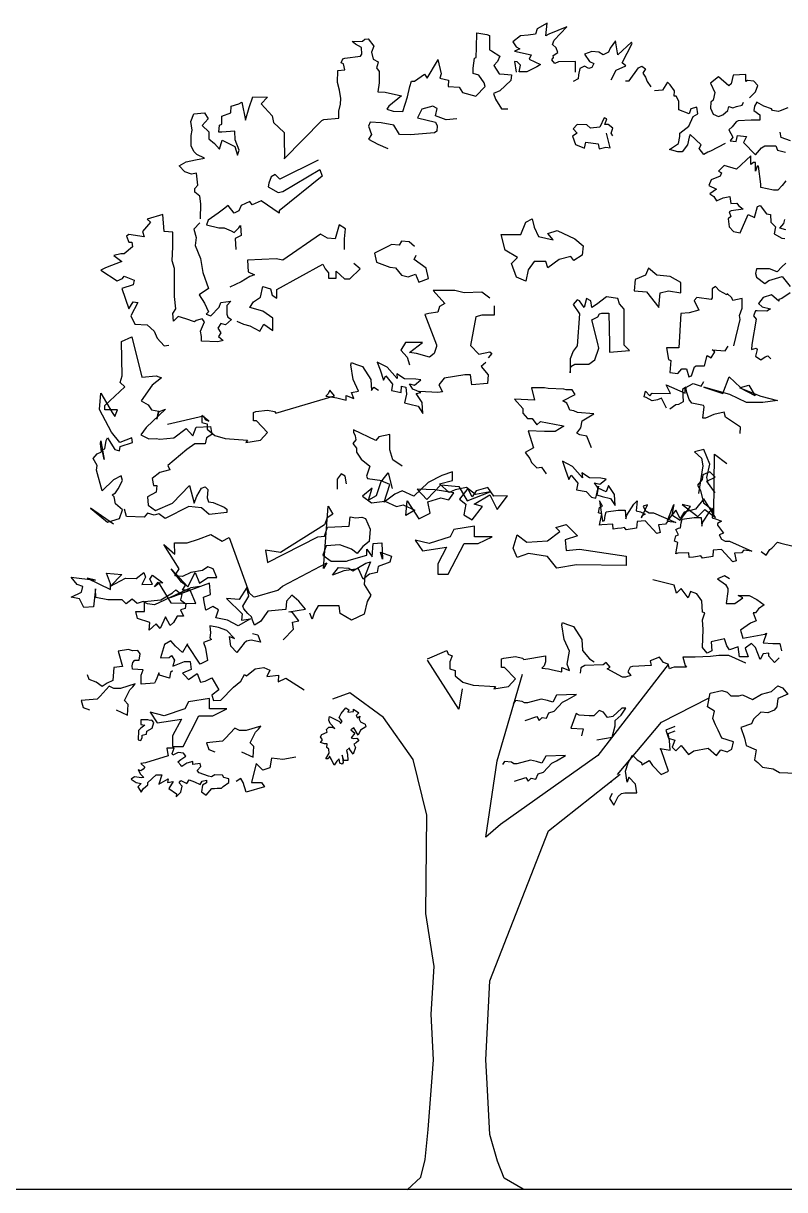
# Model space of a CAD drawing. Header units: millimetres. Extents: x -2870 to 30022, y 51 to 16914.
# Drawn here: x 13343 to 18570, y 8904 to 16914 of the extents above; entities that cross this region are included whole.
import ezdxf

# ---------------------------------------------------------------- set-up
doc = ezdxf.new("R2010")
doc.units = ezdxf.units.MM
doc.layers.add('5', color=86, linetype='Continuous')
doc.layers.add('6', color=34, linetype='Continuous')

msp = doc.modelspace()

# ---------------------------------------------------------------- linework, layer by layer
at = {"color": 68}
for p, q in [((16332.1, 12204.2), (16116.7, 12541.4)), ((16355.3, 12343.8), (16332.1, 12204.2))]:
    msp.add_line(p, q, dxfattribs=at)
at = {"color": 62}
for points in [[(17132.8, 16578.1), (17132.8, 16652.7), (17017, 16648.9), (16990.8, 16637.8), (16972.2, 16663.9), (16983.4, 16678.8), (16979.6, 16693.7), (17013.2, 16712.4), (17002, 16746), (16975.9, 16768.3), (16987.1, 16798.2), (17073.3, 16890.7), (16949.7, 16839.2), (16931.1, 16828), (16938.5, 16913.9), (16871.3, 16876.6), (16860.1, 16839.2), (16807.8, 16831.8), (16755.5, 16828), (16703.2, 16787), (16725.7, 16753.4), (16751.8, 16738.5), (16714.4, 16723.6), (16830.2, 16697.5), (16815.3, 16667.6), (16893.7, 16630.3), (16867.6, 16615.4), (16800.4, 16581.8), (16748.1, 16581.8), (16755.5, 16626.6), (16733.1, 16648.9), (16714.4, 16652.7), (16725.7, 16578.1)], [(14559.6, 15570.9), (14562.3, 15673.6), (14554.2, 15727.6), (14521.7, 15754.6), (14521.7, 15779), (14540.6, 15803.3), (14532.5, 15884.3), (14497.4, 15878.9), (14451.4, 15895.1), (14413.5, 15935.7), (14462.2, 15962.7), (14524.4, 15976.2), (14586.6, 15987), (14535.2, 16014), (14513.6, 16032.9), (14494.7, 16073.5), (14494.7, 16143.7), (14503.2, 16179.7), (14492.4, 16239.1), (14514.1, 16293.2), (14587.1, 16298.6), (14611.4, 16258.1), (14570.9, 16212.1), (14616.8, 16168.9), (14616.8, 16120.2), (14654.7, 16087.8), (14689.9, 16050), (14708.8, 16112.1), (14795.3, 16068.9), (14814.3, 16009.5), (14825.1, 16041.9), (14798, 16114.8), (14795.3, 16174.3), (14706.1, 16166.2), (14684.4, 16166.2), (14689.9, 16214.8), (14706.1, 16220.2), (14706.1, 16277), (14768.3, 16298.6), (14771, 16344.5), (14822.4, 16360.7), (14844, 16371.5), (14868.4, 16249.9), (14892.7, 16336.4), (14919.7, 16409.4), (15019.8, 16406.7), (14976.5, 16360.7), (15052.3, 16279.7), (15060.4, 16233.7), (15133.4, 16163.5), (15133.4, 16117.5), (15136.1, 16001.4), (15133.4, 15982.4), (15392.8, 16245.6), (15406.3, 16253.7), (15509.1, 16261.8), (15509.1, 16310.4), (15519.9, 16359.1), (15522.6, 16396.9), (15514.5, 16453.7), (15498.9, 16508.2), (15501.6, 16589.2), (15550.3, 16594.6), (15542.1, 16635.2), (15525.9, 16643.3), (15536.7, 16670.3), (15550.3, 16675.7), (15658.4, 16689.2), (15666.6, 16702.7), (15663.9, 16748.6), (15623.3, 16770.3), (15601.7, 16789.2), (15672, 16791.9), (15688.2, 16805.4), (15709.8, 16808.1), (15750.4, 16756.7), (15734.2, 16716.2), (15745, 16667.6), (15780.2, 16648.7), (15774.7, 16629.7), (15766.6, 16608.1), (15785.6, 16583.8), (15785.6, 16505.5), (15777.4, 16443.3), (15826.1, 16440.6), (15939.7, 16416.3), (15853.2, 16346), (15839.7, 16324.4), (15882.9, 16310.9), (15947.8, 16308.2), (15980.3, 16408.2), (15996.5, 16481.1), (16007.3, 16516.3), (16029, 16516.3), (16096.6, 16564.9), (16116.5, 16537.9), (16186.8, 16656.8), (16189.5, 16664.9), (16211.1, 16567.6), (16203, 16537.9), (16262.5, 16524.4), (16259.8, 16481.1), (16335.5, 16475.7), (16357.2, 16437.9), (16449.1, 16413.6), (16514, 16481.1), (16505.9, 16505.5), (16470.8, 16556.8), (16430.2, 16570.3), (16430.2, 16605.4), (16441, 16675.7), (16451.8, 16678.4), (16454.5, 16748.6), (16457.2, 16848.6), (16524.8, 16837.8), (16543.8, 16829.7), (16543.8, 16732.4), (16557.3, 16724.3), (16614.1, 16689.2), (16597.9, 16651.4), (16573.5, 16624.3), (16608.7, 16567.6), (16643.9, 16564.9), (16695.2, 16559.5), (16689.8, 16521.7), (16614.1, 16451.4), (16570.8, 16432.5), (16584.3, 16392), (16624.9, 16327.1), (16668.2, 16327.1)], [(17379.2, 16525.8), (17412.9, 16593), (17480.1, 16622.8), (17453.9, 16641.5), (17523, 16774.2), (17519.2, 16785.4), (17424.1, 16697.5), (17409.1, 16792.6), (17371.8, 16742.2), (17360.6, 16716.1), (17323.2, 16697.5), (17293.3, 16716.1), (17244.8, 16719.8), (17196.2, 16701.2), (17229.9, 16652.7), (17259.7, 16637.8), (17244.8, 16611.6), (17226.1, 16604.2), (17196.2, 16619.1), (17162.6, 16604.2), (17155.2, 16559.4), (17151.4, 16533.3), (17117.8, 16514.6)], [(17476.4, 16518.4), (17502.5, 16518.4), (17566, 16607.9), (17588.4, 16619.1), (17614.5, 16600.4), (17595.9, 16570.6), (17614.5, 16544.5), (17625.7, 16514.6), (17651.9, 16477.3)], [(18160.9, 16088), (18060.1, 16035.8), (18041.4, 16028.3), (18015.3, 16013.4), (17981.7, 16054.4), (17996.6, 16080.5), (17921.9, 16151.4), (17914.4, 16132.8), (17903.2, 16080.5), (17865.9, 16032), (17836, 16032), (17780, 16047), (17839.7, 16088), (17850.9, 16136.5), (17850.9, 16158.9), (17910.7, 16207.4), (17940.6, 16274.6), (17974.2, 16293.2), (17966.7, 16338), (17925.6, 16326.8), (17914.4, 16293.2), (17843.5, 16319.3), (17843.5, 16379), (17824.8, 16412.6), (17809.9, 16412.6), (17813.6, 16449.9), (17783.7, 16491), (17765, 16509.6), (17731.4, 16453.7), (17675.4, 16449.9)], [(17390.5, 16141.5), (17379.2, 16160.1), (17390.5, 16193.7), (17356.8, 16219.9), (17334.4, 16219.9), (17349.4, 16257.2), (17330.7, 16264.6), (17300.8, 16201.2), (17237.3, 16193.7), (17211.2, 16216.1), (17144, 16219.9), (17117.8, 16190), (17144, 16160.1), (17114.1, 16137.8), (17132.8, 16081.8), (17196.2, 16055.7), (17203.7, 16096.7), (17289.6, 16085.5), (17297.1, 16051.9), (17341.9, 16063.1), (17371.8, 16059.4), (17345.6, 16160.1)], [(16576.2, 14973.3), (16576.2, 14909.8), (16491.5, 14909.8), (16449.1, 14899.2), (16412, 14700.2), (16470.3, 14642), (16544.5, 14657.9), (16560.3, 14647.3), (16533.9, 14615.5)], [(16518, 14583.8), (16486.2, 14557.3), (16533.9, 14499.1), (16528.6, 14440.9), (16422.6, 14430.3), (16412, 14499.1), (16374.9, 14499.1), (16231.9, 14477.9), (16194.8, 14430.3), (16221.3, 14382.7), (16188.8, 14379.2), (16061.7, 14384.5)], [(17243.8, 13998.9), (17212, 14078.3), (17164.3, 14088.8), (17143.1, 14099.4), (17169.6, 14136.5), (17180.2, 14184.1), (17259.7, 14231.7), (17148.4, 14242.3), (17121.9, 14252.9), (17095.5, 14258.2), (17084.9, 14279.4), (17074.3, 14305.8), (17047.8, 14321.7), (17132.5, 14364), (17111.3, 14395.8), (17069, 14395.8), (17053.1, 14401.1), (16947.1, 14406.4), (16920.6, 14411.7), (16830.6, 14411.7), (16851.8, 14327), (16714, 14332.3), (16772.3, 14268.8), (16772.3, 14237), (16804.1, 14200), (16835.9, 14200), (16867.7, 14157.6), (16894.2, 14178.8), (17037.2, 14152.3), (17053.1, 14147.1), (16994.8, 14110), (16920.6, 14110), (16809.4, 14115.3), (16846.5, 13998.9), (16788.2, 13967.1), (16820, 13924.8), (16830.6, 13898.3), (16867.7, 13861.3), (16899.4, 13866.6), (16931.2, 13818.9)], [(14916.1, 12723.5), (14954.1, 12714.6), (14971.7, 12664.2), (14907, 12677.8), (14876.1, 12671.1), (14860.3, 12656.3), (14808.5, 12592.8), (14767.7, 12636.3), (14758.2, 12701.8), (14792.3, 12689.2), (14740.4, 12744.5), (14683.5, 12765.5), (14622.5, 12775.2), (14628.7, 12729), (14623.8, 12694.6), (14634.9, 12682.8), (14580.6, 12661.5), (14594.7, 12622.7), (14607.4, 12538), (14556.8, 12512.8), (14472.7, 12642), (14469.2, 12653.6), (14436.6, 12593.3), (14388.2, 12637), (14354.8, 12672.6), (14311.8, 12647.2)], [(14367.3, 12467.1), (14354.6, 12456.2), (14347.4, 12416.5), (14276.9, 12436.4), (14273.3, 12452.6), (14258.8, 12416.5), (14253.4, 12400.2), (14244.3, 12382.2), (14152.1, 12374.9), (14152.1, 12438.2), (14164.8, 12474.3), (14092.4, 12477.9), (14090.6, 12501.4), (14096, 12524.9), (14108.7, 12541.2), (14139.4, 12541.2), (14144.9, 12584.5), (14128.6, 12606.2), (14092.4, 12604.4), (14065.3, 12613.4), (13994.8, 12602.6), (14023.7, 12496), (13964, 12488.8), (13956.8, 12400.2), (13918.8, 12382.2), (13884.5, 12360.5), (13842.9, 12389.4), (13794.1, 12407.5), (13783.2, 12440)], [(14311.8, 12647.2), (14285.9, 12556), (14343.5, 12558), (14359.3, 12572.8), (14381.3, 12541.4), (14368.5, 12499.7), (14450, 12531.5), (14488.3, 12530.3), (14494.3, 12476.4), (14436, 12451.5), (14454.6, 12431.7), (14476.8, 12408), (14535.6, 12448.3), (14560.6, 12389.9), (14591.5, 12396.6), (14638.2, 12418.1), (14685.4, 12336.1), (14638.3, 12299.3), (14648.7, 12264.4), (14698.6, 12266.6), (14785.7, 12355.8), (14836.8, 12396.4), (14861.3, 12441.6), (14876.3, 12433.4), (14935.3, 12481.4), (14993.2, 12491), (15034.7, 12470.5), (15014.2, 12429), (15095, 12437.9), (15093.6, 12391.9), (15144.2, 12417.1), (15272, 12336.3)], [(13979.9, 12200), (14058.4, 12163.4), (14063.7, 12236.6), (14037.5, 12262.7), (14074.1, 12335.9), (14095.1, 12356.8), (14110.8, 12377.7), (14011.3, 12346.4), (13964.2, 12346.4), (13932.8, 12362), (13870, 12294.1), (13849.1, 12273.2), (13739.2, 12262.7), (13754.9, 12215.6), (13796.8, 12200)], [(14841.9, 11910.2), (14920.4, 11873.6), (14925.6, 11946.8), (14899.4, 11972.9), (14936.1, 12046.1), (14957, 12067), (14972.7, 12087.9), (14873.3, 12056.6), (14826.2, 12056.6), (14794.8, 12072.2), (14732, 12004.3), (14711, 11983.4), (14601.1, 11972.9), (14616.8, 11925.9), (14658.7, 11910.2)], [(15213.4, 11873.6), (15124.5, 11857.9), (15046, 11868.3), (15035.5, 11800.4), (14988.4, 11784.7), (14941.3, 11831.7), (14909.9, 11701), (14977.9, 11701), (14998.9, 11669.7), (14873.3, 11633.1), (14852.3, 11701), (14836.6, 11727.2), (14805.2, 11706.3)]]:
    msp.add_lwpolyline(points, dxfattribs=at)
at = {"color": 68}
for points in [[(18329, 16401.4), (18370.1, 16442.5), (18385, 16487.2), (18358.9, 16517.1), (18314.1, 16520.8), (18302.9, 16513.4), (18302.9, 16561.9), (18217, 16558.1), (18202, 16498.4), (18187.1, 16483.5), (18116.1, 16546.9), (18060.1, 16502.2), (18090, 16438.7), (18078.8, 16386.5), (18063.8, 16371.6), (18060.1, 16330.5), (18078.8, 16289.5), (18116.1, 16274.6), (18146, 16285.8), (18179.6, 16315.6), (18187.1, 16341.7), (18213.2, 16334.3), (18239.4, 16341.7), (18276.7, 16352.9), (18287.9, 16371.6)], [(18590.4, 16334.3), (18538.1, 16311.9), (18526.9, 16308.1), (18485.9, 16315.6), (18478.4, 16326.8), (18426.1, 16345.5), (18377.6, 16371.6), (18362.6, 16345.5), (18358.9, 16315.6), (18400, 16285.8), (18400, 16248.4), (18340.2, 16248.4), (18250.6, 16244.7), (18235.6, 16237.3), (18209.5, 16203.7), (18187.1, 16181.3), (18213.2, 16132.8), (18194.5, 16106.7), (18235.6, 16102.9), (18246.8, 16144), (18306.6, 16136.5), (18287.9, 16095.5), (18370.1, 16009.6), (18411.2, 16058.2), (18433.6, 16073.1), (18508.3, 16073.1), (18519.5, 16043.2), (18575.5, 16028.3)], [(18609.1, 16106.7), (18545.6, 16129), (18538.1, 16166.4)], [(18578.1, 15831.4), (18553.3, 15799.6), (18521.5, 15767.8), (18493.3, 15767.8), (18404.9, 15785.5), (18404.9, 15810.2), (18390.8, 15933.8), (18380.2, 15933.8), (18369.6, 15898.5), (18369.6, 15958.5), (18355.4, 15958.5), (18337.7, 15944.4), (18337.7, 16004.4), (18238.8, 15912.6), (18153.9, 15937.3), (18115.1, 15898.5), (18136.3, 15887.9), (18125.7, 15863.2), (18065.6, 15838.4), (18047.9, 15799.6), (18100.9, 15774.9), (18055, 15743.1), (18083.3, 15725.4), (18100.9, 15693.7), (18146.9, 15714.8), (18192.8, 15725.4), (18199.9, 15676), (18242.3, 15679.5), (18252.9, 15661.9), (18284.7, 15637.2), (18203.4, 15626.6), (18189.3, 15619.5), (18199.9, 15587.7), (18182.2, 15570.1), (18189.3, 15517.1), (18217.6, 15485.3), (18263.5, 15474.7), (18320.1, 15601.9), (18362.5, 15580.7), (18383.7, 15654.8), (18401.4, 15661.9), (18443.8, 15605.4), (18472.1, 15601.9), (18475.6, 15548.9), (18507.4, 15517.1), (18496.8, 15467.7), (18549.8, 15439.4), (18571, 15435.9)], [(18578.1, 15495.9), (18535.7, 15506.5), (18564, 15538.3), (18571, 15566.5)], [(18578.1, 15266.4), (18549.8, 15241.7), (18518, 15206.4), (18465, 15227.5), (18376.6, 15227.5), (18369.6, 15195.8), (18376.6, 15171), (18433.2, 15126.6), (18461.5, 15147.8), (18553.4, 15176.1), (18606.4, 15105.4)], [(18221.1, 14698), (18263.5, 14879.5), (18260, 14907.7), (18277.7, 14957.1), (18277.7, 15024.2), (18214, 15010.1), (18207, 15027.8), (18175.2, 15059.5), (18171.6, 15049), (18122.1, 15077.2), (18093.9, 15105.4), (18072.7, 15091.3), (18072.7, 15027.8), (18065.6, 15017.2), (17966.6, 15031.3), (17949, 15010.1), (17980.8, 14943), (17913.6, 14925.4), (17857.1, 14921.8), (17842.2, 14686.4), (17757.3, 14686.4), (17771.5, 14605.2), (17789.1, 14598.1), (17782.1, 14516.9), (17835.1, 14509.8), (17863.4, 14541.6), (17895.2, 14541.6), (17912.8, 14485.1), (17930.5, 14492.2), (17951.7, 14555.7), (17962.3, 14562.8), (18018.9, 14562.8), (18036.6, 14633.4), (18064.8, 14615.8), (18089.6, 14658.1), (18071.9, 14672.3), (18160.3, 14665.2), (18181.5, 14697)], [(18606.4, 15063.1), (18549.8, 15024.2), (18528.6, 15017.2), (18528.6, 15006.6), (18479.1, 15049), (18422.6, 15031.3), (18390.8, 14988.9), (18415.5, 14967.7), (18472.1, 14953.6), (18447.3, 14936), (18380.2, 14939.5), (18369.6, 14939.5), (18355.4, 14904.2), (18373.1, 14883), (18344.8, 14708.6), (18341.3, 14673.3), (18373.1, 14683.9), (18380.2, 14673.3), (18369.6, 14627.4), (18404.9, 14602.7), (18436.7, 14623.9), (18454.4, 14631), (18475.6, 14609.8)], [(17759.4, 14271.5), (17725, 14340.4), (17696.8, 14327.9), (17659.2, 14321.6), (17618.4, 14343.5), (17605.9, 14349.8), (17615.3, 14387.3), (17644.6, 14356.2), (17660.3, 14375), (17785.6, 14371.9), (17756.3, 14431.2), (17885.9, 14375), (17885.9, 14409.5), (17942.3, 14440.8), (17995.6, 14422), (18014.4, 14453.3)], [(18263.9, 14096.2), (18267.1, 14140), (18163.7, 14208.9), (18154.3, 14243.3), (18082.2, 14227.7), (18025.8, 14202.6), (18007, 14202.6), (18016.4, 14280.9), (18013.2, 14290.3), (17931.8, 14305.9), (17913, 14331), (17897.3, 14377.9), (17891, 14415.5), (17869.1, 14399.9), (17872.2, 14315.3), (17840.9, 14296.5), (17822.1, 14293.4), (17781.4, 14265.2)], [(18045.9, 13748.2), (18035.3, 13795.8), (18056.4, 13885.8), (18014.1, 13986.4), (17950.5, 13970.5), (17998.2, 13928.1), (18008.8, 13875.2), (17977, 13684.7)], [(18092.8, 13690.2), (18034.6, 13769.6), (18092.8, 13796.1), (18055.8, 13833.1), (18008.1, 13812), (18002.8, 13780.2), (17971, 13743.2), (17992.2, 13706.1), (18013.4, 13621.4), (18061.1, 13584.4), (18082.2, 13547.3), (18088.2, 13954.6), (18173, 13891.1)], [(18408.3, 13285.8), (18443.6, 13262.3), (18467.2, 13300.5), (18481.9, 13309.3), (18520.1, 13350.5), (18543.7, 13344.6), (18629, 13324)], [(18531.3, 12556.8), (18498.8, 12524.3), (18460.8, 12567.6), (18460.8, 12589.3), (18422.9, 12583.8), (18401.2, 12545.9), (18368.6, 12627.2), (18341.5, 12654.3), (18298.2, 12621.8), (18319.8, 12562.2), (18292.7, 12562.2), (18260.2, 12562.2), (18249.4, 12632.6), (18189.7, 12610.9), (18173.5, 12638), (18157.2, 12686.8), (18065, 12665.1), (18070.4, 12605.5), (18037.9, 12589.3), (18005.4, 12627.2), (18010.8, 12751.8), (18005.4, 12816.8), (18021.7, 12865.5), (18005.4, 12870.9), (18000, 12946.7), (17967.4, 12995.5), (17924.1, 13011.7), (17907.8, 12968.4), (17859, 13033.4), (17826.5, 13000.9), (17810.2, 13055.1), (17663.8, 13093)], [(18189.7, 13098.4), (18157.2, 13120.1), (18108.4, 13098.4), (18162.6, 13060.5), (18178.9, 13033.4), (18178.9, 13011.7), (18168, 12930.5), (18227.7, 12930.5), (18281.9, 12968.4), (18249.4, 12984.7), (18325.3, 12984.7), (18379.5, 12957.6), (18428.3, 12919.7), (18390.3, 12892.6), (18368.6, 12865.5), (18352.4, 12865.5), (18374.1, 12811.3), (18336.1, 12795.1), (18265.6, 12746.3), (18281.9, 12692.2), (18433.7, 12719.3), (18444.5, 12724.7), (18422.9, 12659.7), (18487.9, 12654.3), (18536.7, 12654.3), (18547.6, 12605.5)], [(16117.7, 12549.1), (16250.1, 12607.3), (16260.7, 12580.9), (16287.2, 12570.3), (16271.3, 12527.9), (16271.3, 12480.3), (16308.4, 12469.7), (16308.4, 12432.7), (16361.4, 12390.3), (16430.2, 12369.2), (16583.9, 12358.6), (16573.3, 12342.7), (16673.9, 12358.6), (16721.6, 12411.5), (16647.4, 12490.9), (16626.2, 12490.9), (16626.2, 12549.1), (16642.1, 12554.4), (16721.6, 12565), (16769.3, 12554.4), (16779.9, 12543.8), (16928.2, 12570.3), (16928.2, 12527.9), (16917.6, 12501.5), (16901.7, 12485.6), (16949.4, 12480.3), (16975.9, 12475), (17039.4, 12459.1), (17039.4, 12490.9), (17092.4, 12469.7), (17076.5, 12512.1), (17092.4, 12602), (17055.3, 12681.4), (17039.4, 12782), (17044.7, 12797.9), (17071.2, 12787.3), (17118.9, 12771.4), (17177.2, 12681.4), (17182.5, 12607.3), (17230.1, 12549.1), (17261.9, 12527.9)], [(18303.9, 12518.7), (18303.9, 12518.7), (18187.4, 12571.6), (18187.4, 12571.6), (18118.5, 12571.6), (18060.2, 12566.3), (17954.3, 12561), (17869.5, 12561), (17885.4, 12502.8), (17896, 12492.2), (17811.2, 12492.2), (17795.3, 12486.9), (17779.5, 12481.6), (17768.9, 12513.4), (17737.1, 12524), (17710.6, 12561), (17647, 12534.6), (17652.3, 12502.8), (17525.2, 12497.5), (17509.3, 12492.2), (17493.4, 12460.5), (17514.6, 12434), (17477.5, 12423.4), (17456.3, 12423.4), (17350.4, 12481.6), (17371.6, 12492.2), (17345.1, 12524), (17323.9, 12508.1), (17196.7, 12502.8), (17170.2, 12486.9), (17165, 12449.9)], [(17815.8, 12084.6), (17753.8, 12059.8), (17772.4, 12004), (17815.8, 11991.6), (17797.2, 11942.1), (17822, 11917.3), (17859.2, 11954.5), (17908.8, 11892.5), (17946, 11917.3), (18045.2, 11935.9), (18101, 11886.3), (18132, 11923.5), (18175.4, 11911.1), (18206.4, 11929.7), (18218.8, 11979.3), (18138.2, 12004), (18113.4, 12059.8), (18094.8, 12096.9), (18076.2, 12140.3), (18088.6, 12189.9), (18039, 12220.8), (18057.6, 12313.8), (18138.2, 12332.3), (18175.4, 12319.9), (18200.2, 12295.2), (18256, 12295.2), (18280.8, 12301.4), (18349, 12270.4), (18411, 12307.6), (18479.2, 12326.1), (18522.6, 12363.3), (18553.6, 12350.9), (18590.8, 12307.6), (18522.6, 12276.6), (18516.4, 12220.8), (18497.8, 12196.1), (18454.4, 12177.5), (18404.8, 12183.7), (18355.2, 12134.1), (18342.8, 12103.1), (18268.4, 12078.4), (18293.2, 12004), (18305.6, 11954.5), (18373.8, 11923.5), (18361.4, 11855.4), (18386.2, 11836.8), (18417.2, 11805.8), (18491.6, 11793.4), (18535, 11768.6), (18702.4, 11762.5)], [(16789.1, 12126.4), (16867.6, 12152.6), (16883.3, 12126.4), (16904.2, 12147.4), (16935.6, 12142.1), (16951.3, 12178.7), (16988, 12189.2), (17045.5, 12251.9), (17076.9, 12267.6), (17139.7, 12304.2), (17003.7, 12299), (16977.5, 12251.9), (16940.9, 12262.4), (16899, 12272.8), (16804.8, 12246.7), (16783.9, 12246.7), (16768.2, 12257.2), (16721.1, 12262.4), (16705.4, 12241.5)], [(17384.7, 12012), (17405, 12089.6), (17405, 12126.2), (17446.8, 12162.8), (17478.2, 12209.8), (17452.1, 12209.8), (17389.3, 12152.3), (17352.6, 12147.1), (17326.5, 12183.7), (17295.1, 12194.1), (17258.4, 12157.5), (17227, 12157.5), (17159, 12162.8), (17138.1, 12173.2), (17101.4, 12073.9), (17185.2, 12068.7), (17174.7, 12021.6)], [(17384.6, 11625.7), (17368.1, 11590.3), (17397, 11545.4), (17426.2, 11604.7), (17450.5, 11624.9), (17471.9, 11628.2), (17553.9, 11629.8), (17544.8, 11688.8), (17499.1, 11736.6), (17488, 11702), (17476.4, 11777), (17494.9, 11834.7), (17525, 11888.7), (17557.5, 11855.3), (17587.6, 11838), (17590.1, 11821.9), (17640.3, 11851.6), (17662.1, 11816.5), (17721, 11754.3), (17772.1, 11778.6), (17722.3, 11924.5), (17715.3, 11934.4), (17782.8, 11922.9), (17778.3, 11988), (17770.8, 12036.2), (17817.4, 12054.3)], [(17281.1, 11992.5), (17384.7, 12012)], [(16715.3, 11708.2), (16793.8, 11734.4), (16809.5, 11708.2), (16830.4, 11729.1), (16861.8, 11723.9), (16877.5, 11760.5), (16914.1, 11771), (16971.7, 11833.7), (17003.1, 11849.4), (17065.9, 11886), (16929.8, 11880.8), (16903.7, 11833.7), (16867, 11844.2), (16825.2, 11854.6), (16731, 11828.5), (16710, 11828.5), (16694.3, 11838.9), (16647.2, 11844.2), (16631.5, 11823.2)]]:
    msp.add_lwpolyline(points, dxfattribs=at)
at = {"color": 60}
for points in [[(16319.3, 16256.9), (16246.3, 16251.5), (16173.2, 16278.5), (16184.1, 16329.8), (16154.3, 16346), (16078.6, 16324.4), (16048.8, 16265), (16173.2, 16235.3), (16184.1, 16210.9), (16181.4, 16173.1), (16165.1, 16162.3), (16000.2, 16148.8), (15924.4, 16151.5), (15886.6, 16213.6), (15800, 16229.8), (15724.3, 16235.3), (15713.5, 16208.2), (15732.4, 16151.5), (15713.5, 16119.1), (15775.7, 16083.9), (15846, 16054.2)], [(15367.7, 15974.6), (15103.8, 15843), (15072, 15874.7), (15045.5, 15858.8), (15029.6, 15816.5), (15024.3, 15790), (15093.2, 15753), (15125, 15758.3), (15378.3, 15911.1), (15394.2, 15863.5), (15098.5, 15626), (15098.5, 15610.1), (14976.7, 15694.8), (14913.1, 15668.3), (14897.2, 15689.5), (14838.9, 15663), (14823, 15626), (14791.2, 15610.1), (14748.9, 15663), (14717.1, 15636.6), (14680, 15610.1), (14611.1, 15562.5), (14600.5, 15530.7), (14685.3, 15509.5), (14722.4, 15509.5), (14770.1, 15488.4), (14791.2, 15477.8), (14823, 15509.5), (14833.6, 15525.4), (14838.9, 15456.6), (14796.5, 15435.4), (14801.8, 15361.3)], [(14555.3, 15543), (14512.8, 15500.6), (14528.8, 15442.2), (14523.4, 15389.1), (14560.6, 15298.8), (14576.6, 15203.2), (14613.8, 15091.7), (14550, 15049.3), (14587.2, 14990.9), (14613.8, 14932.5), (14597.8, 14916.5), (14629.7, 14905.9), (14688.2, 14964.3), (14698.8, 14996.2), (14767.9, 15006.8), (14741.3, 14974.9), (14741.3, 14916.5), (14746.6, 14895.3), (14773.2, 14879.4), (14730.7, 14842.2), (14698.8, 14852.8), (14677.6, 14821), (14698.8, 14789.1), (14682.9, 14762.6), (14714.8, 14736), (14677.6, 14725.4), (14566, 14730.7), (14566, 14762.6), (14560.6, 14799.7), (14587.2, 14863.4), (14571.3, 14884.7), (14528.8, 14874.1), (14518.1, 14863.4), (14459.7, 14884.7), (14406.5, 14900.6), (14374.6, 14868.8), (14369.3, 14921.8), (14390.6, 14953.7), (14379.9, 15038.6), (14379.9, 15229.8), (14364, 15282.9), (14369.3, 15378.4), (14369.3, 15479.3), (14310.9, 15484.6), (14300.2, 15601.4), (14193.9, 15569.6), (14215.2, 15548.3), (14162.1, 15484.6), (14172.7, 15447.5), (14066.4, 15463.4), (14050.5, 15452.8), (14066.4, 15410.3), (14087.7, 15410.3), (14093, 15378.4), (14034.5, 15330.7), (14013.3, 15330.7), (13965.4, 15320), (14018.6, 15277.6), (13907, 15235.1), (13875.1, 15219.2), (13986.7, 15144.8), (14023.9, 15160.8), (14034.5, 15176.7), (14103.6, 15150.1), (14098.3, 15118.3), (14018.6, 15091.7), (14066.4, 14953.7), (14098.3, 15001.5), (14130.2, 14996.2), (14082.3, 14905.9), (14108.9, 14847.5), (14193.9, 14842.2), (14241.8, 14799.7), (14263, 14751.9), (14310.9, 14698.9), (14342.7, 14704.2)], [(15548.5, 15359.7), (15548.5, 15433.8), (15553.8, 15502.6), (15511.5, 15529), (15485, 15433.8), (15432, 15439.1), (15384.3, 15465.5), (15125.7, 15286.2), (15078.1, 15296.8), (14882.1, 15286.2), (14887.3, 15206.9), (14929.7, 15185.7), (14897.9, 15175.1), (14839.7, 15138.1), (14760.2, 15101)], [(16028.4, 15381.5), (15992.8, 15413.2), (15940, 15417.6), (15922.9, 15390.3), (15870.1, 15394.7), (15855.6, 15386.4), (15753.5, 15335.4), (15768.4, 15272.5), (15860.3, 15240.4), (15898.1, 15235.1), (15938.5, 15185), (15984.2, 15172.7), (16035.7, 15190.7), (16057.6, 15135.7), (16123.6, 15162.1), (16108.3, 15232.5), (16026.1, 15291.4), (16039.3, 15322.2)], [(14807.9, 14868.2), (14855.6, 14847), (14897.9, 14836.4), (14966.8, 14799.3), (14993.3, 14847), (15056.9, 14804.6), (15056.9, 14889.3), (14988, 14937), (14897.9, 14963.4), (14924.4, 15000.5), (14972.1, 15032.2), (14988, 15106.3), (15041, 15090.4), (15051.6, 15048.1), (15083.4, 15026.9), (15083.4, 15085.1), (15400.2, 15259.1), (15416.1, 15227.4), (15437.3, 15200.9), (15437.3, 15163.9), (15490.3, 15163.9), (15490.3, 15211.5), (15548.5, 15158.6), (15585.6, 15158.6), (15654.5, 15227.4), (15612.1, 15264.4)], [(16544.5, 15026.3), (16491.5, 15068.6), (16369.6, 15063.3), (16306.1, 15079.2), (16157.7, 15079.2), (16237.2, 14989.2), (16200.1, 14968), (16189.5, 14931), (16126, 14920.4), (16099.5, 14915.1), (16178.9, 14705.5), (16178.9, 14694.9), (16163, 14647.3), (16131.3, 14620.8), (16041.2, 14647.3), (15993.5, 14652.6), (16083.6, 14721.4), (15967, 14721.4), (15935.3, 14668.5), (15977.6, 14620.8), (15993.5, 14567.9)], [(13961.9, 13473.7), (13804.4, 13583.9), (13921.4, 13487.2), (14002.4, 13514.2), (14024.9, 13572.6), (13975.4, 13613.1), (13966.4, 13662.5), (13952.9, 13676), (13975.4, 13689.5), (13993.4, 13716.5), (14024.9, 13774.9), (14015.9, 13806.4), (13961.9, 13779.4), (13885.4, 13703), (13844.9, 13844.6), (13849.4, 13876.1), (13822.4, 13925.5), (13849.4, 13957), (13880.9, 13970.5), (13871.9, 14028.9), (13876.4, 14046.9), (13898.9, 13918.8), (13885.4, 13986.2), (13903.4, 13990.7), (13912.4, 14049.2), (13921.4, 14067.1), (13970.9, 13986.2), (14002.4, 13977.2), (14006.9, 14008.7), (14092.4, 14035.7), (14087.9, 14067.1), (14046.6, 14052.2), (14006.1, 14034.2), (13947.6, 14106.1), (13866.6, 14261.2), (13875.6, 14373.6), (13953.1, 14240.8), (13971.1, 14213.8), (13989.1, 14258.7), (13903.6, 14258.7), (13903.6, 14290.2), (14039, 14416.5), (14007.5, 14448), (14021, 14493), (14016.5, 14729), (14088.5, 14760.5), (14088.5, 14760.5), (14156, 14484), (14255, 14493), (14291, 14479.5), (14228, 14430), (14151.1, 14321.7), (14200.6, 14294.7), (14223.1, 14258.7), (14272.6, 14249.7), (14259.1, 14195.8), (14271.6, 14245.5), (14318.4, 14264.7), (14186.1, 14137.6), (14150.1, 14088.2), (14177.1, 14074.7), (14204.1, 14061.2), (14254.4, 14062.6), (14281.4, 14058.1), (14375.9, 14067.1), (14461.8, 14130.5), (14506.8, 14081.1), (14529.3, 14139.5), (14628.3, 14144), (14637.3, 14090.1), (14601.3, 14067.6), (14592.3, 14027.1), (14520.3, 14027.1), (14466.3, 13986.7), (14335.4, 13878.3), (14348.9, 13846.9), (14281.4, 13828.9), (14227.4, 13788.4), (14236.4, 13739), (14258.9, 13739), (14254.4, 13694), (14195.9, 13662.5), (14200.4, 13604.1), (14249.9, 13568.1), (14366.9, 13617.6), (14484.3, 13739.4), (14515.8, 13618), (14533.8, 13667.5), (14565.3, 13721.4), (14592.3, 13730.4), (14610.3, 13712.4), (14605.8, 13654), (14614.8, 13627), (14646.3, 13622.5), (14722.8, 13591.1), (14740.8, 13577.6), (14740.8, 13555.1), (14619.3, 13541.6), (14565.3, 13586.6), (14479.8, 13595.6), (14317.4, 13514.2), (14272.4, 13545.6), (14240.9, 13536.7), (14195.9, 13550.1), (14173.4, 13523.2), (14051.9, 13527.7), (14038.4, 13577.1)], [(14333.8, 14160.8), (14580.1, 14219.3), (14590.7, 14192.8), (14617.2, 14182.2), (14568.8, 14221.1), (14568.8, 14173.4), (14605.9, 14162.8), (14605.9, 14125.8), (14658.9, 14083.5), (14727.7, 14062.3), (14881.4, 14051.7), (14870.8, 14035.8), (14971.4, 14051.7), (15019.1, 14104.6), (14944.9, 14184), (14923.7, 14184), (14923.7, 14242.2), (14939.6, 14247.5), (15019.1, 14258.1), (15066.8, 14247.5), (15077.4, 14236.9), (15479.7, 14356.2), (15447.2, 14395), (15436.6, 14368.6), (15420.7, 14352.7), (15468.4, 14347.4), (15494.9, 14342.1), (15558.4, 14326.2), (15558.4, 14358), (15611.4, 14336.8), (15595.5, 14379.2), (15643.9, 14388), (15606.8, 14467.4), (15590.9, 14567.9), (15596.2, 14583.8), (15622.7, 14573.2), (15670.4, 14557.3), (15728.7, 14467.4), (15733.9, 14393.3), (15749.1, 14416.2), (15780.9, 14395)], [(15943.6, 13873.7), (15880, 13916.1), (15858.8, 13984.9), (15858.8, 14090.7), (15784.6, 14074.8), (15763.5, 14048.4), (15609.8, 14122.5), (15609.8, 14106.6), (15620.4, 14080.1), (15625.7, 14053.7), (15604.5, 14027.2), (15631, 13995.4), (15631, 13969), (15662.8, 13921.3), (15721.1, 13873.7), (15699.9, 13804.9), (15705.2, 13789), (15805.8, 13773.2), (15848.2, 13826.1), (15874.7, 13720.2)], [(15562.2, 13752), (15551.6, 13804.9), (15525.1, 13820.8), (15498.6, 13783.7), (15498.6, 13714.9)], [(15126.6, 12679.5), (15197.1, 12753.1), (15190.7, 12801.2), (15235.5, 12810.8), (15190.7, 12868.4), (15165, 12871.6), (15280.4, 12890.8), (15235.5, 12945.2), (15187.5, 12986.8), (15149, 12945.2), (15145.8, 12887.6), (15022.8, 12876.6), (14971.5, 12806.2), (14929.9, 12780.6), (14917.1, 12815.8), (14910.6, 12838.2), (14885, 12860.6), (14856.2, 12892.6), (14849.8, 12911.8), (14891.4, 12979), (14878.6, 13039.8), (14824.1, 12956.6), (14737.6, 12963), (14846.6, 12857.4), (14840.2, 12815.8), (14902.3, 12823.6), (14819, 12775.6), (14744.1, 12815.8), (14664, 12831.8), (14683.2, 12886.2), (14644.7, 12908.6), (14596.7, 12883), (14583.9, 12940.6), (14580.7, 12972.6), (14628.7, 12991.8), (14622.3, 13068.6), (14352.8, 12971.5), (14555, 13046.2), (14494.2, 13036.6), (14243.8, 12920.3), (14195.8, 12926.7), (14166.9, 12942.7), (14125.3, 12929.9), (14090.1, 12958.7), (14048.4, 12926.7), (14022.8, 12955.5), (13923.5, 12955.5), (13923.5, 12955.5), (13923.5, 12955.5), (13923.5, 12955.5), (13923.5, 12955.5), (13842, 12969.7), (13838.8, 13030.5), (13826, 12905.7), (13758.7, 12902.5), (13728, 12961.5), (13672.2, 12972.9), (13742.7, 13008.1), (13752.3, 13046.5), (13713.9, 13059.3), (13672.2, 13110.5), (13838.6, 13089.5), (13780.9, 13102.3), (13942.7, 13025.9), (13942.7, 13064.3), (13913.9, 13137.9), (14019.6, 13128.3), (13942.5, 13049.6), (14045, 13104.1), (14118.7, 13100.9), (14169.9, 13142.5), (14182.7, 13110.5), (14157.1, 13059.3), (14230.8, 13062.5), (14211.6, 13097.7), (14230.8, 13123.3), (14301.3, 13072.1), (14275.6, 13068.9), (14243.6, 13043.2), (14269.5, 13077.1), (14356, 12934.2), (14526.7, 12928.9), (14488.1, 13020.2), (14435.4, 13020.2), (14456.5, 13055.3), (14428.3, 13076.3), (14358.1, 13167.6), (14471.8, 13044.8), (14523.2, 13143), (14552.6, 13069.3), (14608.9, 13107.9), (14672.1, 13107.9), (14647.5, 13167.6), (14608.9, 13181.7), (14573.7, 13157.1), (14492.9, 13143), (14436.7, 13115), (14384, 13118.5), (14412.1, 13167.6), (14306.7, 13334.8), (14384, 13269.4), (14380.5, 13346.6), (14468.3, 13346.6), (14545.6, 13371.2), (14629.9, 13402.8), (14707.2, 13357.2), (14756.4, 13381.7), (14893.2, 13002.9), (14921.3, 12978.3), (14931.8, 12974.8), (15089.9, 13020.4), (15121.6, 13048.5), (15427.4, 13208.4), (15402.8, 13169.8), (15435.3, 13598.5), (15466.9, 13542.3), (15428.2, 13517.7), (15410.7, 13468.6), (15108.4, 13280.6), (15006.5, 13294.6), (15020.5, 13210.4), (15365, 13387.9), (15410.7, 13391.4), (15431.7, 13454.6), (15579.3, 13461.6), (15586.3, 13524.8), (15625, 13517.7), (15667.1, 13521.3), (15691.7, 13514.2), (15723.4, 13440.5), (15716.3, 13356.3), (15674.2, 13321.2), (15635.5, 13272), (15596.9, 13303.6), (15516.1, 13331.7), (15421.2, 13324.7), (15400.1, 13261.5), (15456.3, 13219.4), (15561.7, 13219.4), (15579.3, 13226.4), (15701, 13261.5), (15701, 13303.6), (15737.4, 13251), (15744.4, 13342.2), (15804.2, 13345.7), (15807.7, 13233.4), (15795.8, 13282.6), (15869.6, 13254.5), (15859.1, 13212.4), (15778.2, 13184.3), (15771.2, 13142.2), (15718.5, 13131.6), (15676.4, 13096.5), (15644.7, 13166.7), (15542.8, 13152.7), (15465.6, 13124.6), (15507.7, 13175.9), (15578, 13172.4), (15606.1, 13154.9), (15693.9, 13207.5), (15725.5, 13214.5), (15686.9, 13116.3), (15683.4, 13060.1), (15729.1, 12986.4), (15704.5, 12944.3), (15683.4, 12856.5), (15595.6, 12814.4), (15518.3, 12860), (15511.2, 12912.7), (15367.2, 12912.7), (15342.6, 12870.6), (15325, 12821.4), (15311, 12863.5)]]:
    msp.add_lwpolyline(points, dxfattribs=at)
at = {"color": 62}
for points in [[(16758.4, 15463.9), (16793.6, 15548.9), (16837.3, 15570.8), (16850.6, 15513.7), (16879.8, 15449.4), (16979.3, 15427.5), (16944.1, 15470), (17008.5, 15491.9), (17128.6, 15434.8), (17185.7, 15385), (17179.6, 15320.6), (17122.6, 15285.4), (17100.7, 15313.3), (17021.8, 15292.7), (16944.1, 15235.6), (16929.5, 15278.1), (16850.6, 15278.1), (16808.1, 15221), (16793.6, 15142.1), (16729.2, 15171.2), (16694, 15263.5), (16736.5, 15306), (16651.5, 15355.8), (16622.4, 15463.9)], [(17367.1, 14714.9), (17367.1, 14656.6), (17504.8, 14667.2), (17467.7, 14704.3), (17467.7, 14876.8), (17467.7, 14950.9), (17436, 14988), (17425.4, 15025), (17345.9, 15035.6), (17277, 14982.7), (17245.3, 14961.5), (17240, 15009.1), (17208.2, 15025), (17192.3, 14961.5), (17160.5, 15009.1), (17144.6, 15014.4), (17118.1, 14982.7), (17160.5, 14919.2), (17144.6, 14699), (17118.1, 14661.9), (17096.9, 14609), (17096.9, 14513.7), (17102.2, 14556.1), (17128.7, 14572), (17224.1, 14572), (17266.4, 14603.7), (17292.9, 14683.1), (17287.6, 14714.9), (17245.3, 14876.8), (17287.6, 14898), (17298.2, 14919.2), (17314.1, 14924.5), (17361.8, 14924.5)], [(17359.9, 13740.1), (17343.9, 13696.9), (17288.7, 13720.6), (17264.6, 13757.7), (17300.9, 13748.7), (17343.9, 13784.3), (17308.7, 13789.6), (17230.5, 13792.1), (17177.4, 13826.3), (17181.4, 13793.6), (17112.4, 13871.2), (17044.2, 13906.2), (17063.7, 13853), (17088, 13782.1), (17104, 13811.2), (17149, 13755), (17141.5, 13710.1), (17207.4, 13698.4), (17242.5, 13660.2), (17273.2, 13653.7), (17292.6, 13735.8), (17280.4, 13674.7), (17316.9, 13664.9), (17374.1, 13651.7), (17406.6, 13602), (17400.8, 13677.9)], [(16531.2, 13725.4), (16452.3, 13703.5), (16424.3, 13661), (16395.2, 13718.1), (16338.2, 13646.4), (16380.6, 13611.2), (16367.3, 13539.5), (16424.3, 13504.3), (16496, 13596.6), (16438.9, 13611.2), (16545.7, 13675.6), (16595.5, 13576), (16667.2, 13668.3), (16572, 13667.2)], [(16441.3, 13388), (16441.3, 13459.7), (16297.9, 13436.7), (16273.5, 13388), (16130.2, 13340.7), (16034.2, 13365), (16082.8, 13292), (16249.2, 13316.4), (16189.1, 13201.5), (16189.1, 13129.8), (16260.7, 13129.8), (16369.6, 13340.7), (16465.6, 13340.7), (16561.6, 13388)], [(16734.2, 13401.3), (16798.5, 13351.5), (16940.6, 13358.8), (17026.8, 13423.1), (16997.6, 13451.1), (17069.2, 13472.9), (17146.9, 13394), (17062, 13366), (17069.2, 13294.4), (17161.5, 13301.7), (17480.7, 13255.3), (17480.7, 13191), (17140.9, 13194.8), (17004.9, 13172.9), (16940.6, 13251.9), (16811.9, 13272.5), (16734.2, 13244.6), (16705, 13309)], [(14287.5, 12954.6), (14367.7, 13002.7), (14389, 13024.1), (14431.8, 12992), (14421.1, 12954.6), (14458.5, 12928), (14453.1, 12895.9), (14421.1, 12885.2), (14442.5, 12842.5), (14399.7, 12842.5), (14373, 12799.8), (14351.6, 12778.5), (14319.6, 12837.2), (14282.2, 12757.1), (14255.4, 12789.2), (14207.3, 12746.4), (14212.7, 12799.8), (14127.2, 12826.5), (14116.5, 12874.6), (14175.3, 12874.6), (14175.3, 12944)], [(14620.4, 12206.2), (14620.4, 12277.9), (14477, 12254.9), (14452.7, 12206.2), (14309.3, 12158.9), (14213.3, 12183.2), (14262, 12110.2), (14428.4, 12134.5), (14368.2, 12019.6), (14368.2, 11948), (14439.9, 11948), (14548.7, 12158.9), (14644.8, 12158.9), (14740.8, 12206.2)], [(15658.4, 12059), (15642.8, 12025.3), (15611.6, 12074.6), (15590.8, 12061.6), (15619.4, 12038.3), (15593.4, 12007.1), (15611.6, 12001.9), (15632.4, 12004.5), (15645.4, 11989), (15627.2, 11973.4), (15611.6, 11963), (15624.6, 11939.7), (15606.4, 11895.6), (15585.7, 11926.7), (15583.1, 11937.1), (15562.3, 11918.9), (15567.5, 11895.6), (15570.1, 11851.4), (15544.1, 11851.4), (15531.1, 11887.8), (15538.9, 11838.5), (15531.1, 11825.5), (15515.5, 11833.3), (15510.3, 11861.8), (15494.7, 11846.3), (15476.6, 11820.3), (15458.4, 11859.2), (15445.4, 11880), (15435, 11861.8), (15419.4, 11861.8), (15442.8, 11900.7), (15440.2, 11929.3), (15427.2, 11939.7), (15429.8, 11965.6), (15411.6, 11965.6), (15383.1, 11976), (15396, 11994.2), (15383.1, 12014.9), (15393.5, 12030.5), (15429.8, 12046.1), (15424.6, 12064.2), (15440.2, 12079.8), (15463.6, 12079.8), (15481.8, 12072), (15450.6, 12105.7), (15440.2, 12129.1), (15445.4, 12152.5), (15512.9, 12118.7), (15520.7, 12105.7), (15531.1, 12118.7), (15523.3, 12131.7), (15510.3, 12147.3), (15525.9, 12173.2), (15557.1, 12212.1), (15577.9, 12199.2), (15570.1, 12183.6), (15609, 12188.8), (15609, 12204.3), (15645.4, 12178.4), (15627.2, 12160.2), (15637.6, 12144.7), (15653.2, 12155), (15648, 12134.3), (15658.4, 12116.1), (15689.5, 12100.6), (15694.7, 12082.4)], [(14227, 12073.6), (14240, 12112.5), (14224.4, 12128.1), (14214, 12125.5), (14198.4, 12130.6), (14149.1, 12130.6), (14149.1, 12099.5), (14177.6, 12094.3), (14149.1, 12073.6), (14133.5, 12058), (14130.9, 11993.1), (14149.1, 11987.9), (14159.4, 12008.7), (14159.4, 12024.3), (14177.6, 12029.4), (14188, 12032), (14190.6, 12052.8)]]:
    msp.add_lwpolyline(points, close=True, dxfattribs=at)
at = {"color": 68}
for points in [[(17692.2, 15183.6), (17635.1, 15233.4), (17613.2, 15183.6), (17542.8, 15155.7), (17535.6, 15076.7), (17620.5, 15069.4), (17706.7, 14962.5), (17714, 15062.1), (17771.1, 15076.7), (17856, 15062.1), (17856, 15133.8), (17784.4, 15176.3)], [(18188.3, 14485.1), (18267.2, 14413.4), (18324.3, 14428), (18366.8, 14356.3), (18262.7, 14409.6), (18405.9, 14352.5), (18520, 14323.3), (18420.5, 14308.8), (18306.4, 14308.8), (18192.3, 14365.8), (18013.8, 14415.6), (18145.8, 14370.9)], [(17702.6, 13470), (17713.8, 13417.8), (17691.4, 13410.3), (17612.9, 13496.2), (17556.9, 13492.4), (17553.2, 13447.7), (17482.2, 13436.5), (17471, 13451.4), (17448.6, 13447.7), (17422.5, 13443.9), (17392.6, 13440.2), (17388.9, 13473.8), (17314.2, 13470), (17299.2, 13466.3), (17314.2, 13544.7), (17291.8, 13552.1), (17299.2, 13589.4), (17317.9, 13596.9), (17299.2, 13634.2), (17317.9, 13495.6), (17332.8, 13499.3), (17336.6, 13532.9), (17344, 13559), (17426.2, 13570.2), (17474.8, 13570.2), (17478.5, 13510.5), (17486, 13536.6), (17534.5, 13611.3), (17556.9, 13633.6), (17549.5, 13566.5), (17579.3, 13559), (17612.9, 13544.1), (17586.8, 13529.2), (17586.8, 13518), (17627.9, 13608.1), (17598, 13596.9), (17612.9, 13567.1), (17639.1, 13552.1), (17669, 13552.1), (17822.1, 13485), (17766.1, 13492.4), (17751.1, 13473.8)], [(17958.3, 13577.8), (17879.4, 13555.9), (17851.4, 13513.4), (17822.3, 13570.5), (17765.3, 13498.8), (17807.7, 13609.7), (17794.4, 13538), (17851.4, 13502.8), (17923.1, 13595.1), (17866, 13609.7), (17972.8, 13528), (18022.6, 13574.5), (18094.3, 13520.7), (18015.3, 13649.4)], [(18224.9, 13274.4), (18236.1, 13222.1), (18213.6, 13214.7), (18135.2, 13300.5), (18079.2, 13296.8), (18075.5, 13252), (18004.5, 13240.8), (17993.3, 13255.7), (17970.9, 13252), (17944.7, 13248.3), (17914.9, 13244.5), (17911.1, 13278.1), (17836.4, 13274.4), (17821.5, 13270.6), (17836.4, 13349), (17814, 13356.5), (17821.5, 13393.8), (17840.2, 13401.2), (17821.5, 13438.6), (17840.2, 13446), (17855.1, 13449.8), (17858.8, 13483.3), (17866.3, 13509.5), (17948.5, 13520.6), (17997, 13520.6), (18000.8, 13460.9), (18008.2, 13487.1), (18056.8, 13561.7), (18079.2, 13584.1), (18071.7, 13516.9), (18101.6, 13509.5), (18135.2, 13494.5), (18109.1, 13479.6), (18109.1, 13468.4), (18150.2, 13412.4), (18120.3, 13401.2), (18135.2, 13371.4), (18161.4, 13356.5), (18191.2, 13356.5), (18344.4, 13289.3), (18288.3, 13296.8), (18273.4, 13278.1)], [(14599.5, 11613.3), (14637.1, 11659.8), (14654.8, 11659.8), (14674.8, 11662), (14703.6, 11662), (14714.6, 11673.1), (14754.5, 11699.6), (14754.5, 11726.2), (14719.1, 11735), (14710.2, 11750.5), (14657, 11752.7), (14634.9, 11739.4), (14615, 11743.9), (14550.7, 11766), (14537.4, 11783.7), (14561.8, 11810.3), (14557.4, 11830.2), (14506.4, 11823.5), (14506.4, 11843.4), (14466.6, 11832.4), (14431.1, 11810.3), (14424.5, 11819.1), (14404.6, 11841.2), (14424.5, 11858.9), (14457.7, 11881.1), (14442.2, 11901), (14406.8, 11905.4), (14369.1, 11887.7), (14364.7, 11898.8), (14378, 11936.4), (14329.3, 11936.4), (14333.7, 11905.4), (14338.1, 11883.3), (14181.9, 11834.3), (14150.9, 11829.8), (14177.5, 11805.5), (14166.4, 11792.2), (14150.9, 11781.1), (14131, 11787.8), (14146.5, 11756.8), (14170.8, 11734.7), (14155.3, 11732.5), (14106.6, 11739.1), (14084.5, 11723.6), (14117.7, 11699.3), (14153.1, 11692.6), (14128.8, 11670.5), (14144.3, 11646.2), (14153.1, 11632.9), (14168.6, 11659.4), (14197.4, 11683.8), (14197.4, 11699.3), (14256, 11753.8), (14294.6, 11753.8), (14273.2, 11689.5), (14338.1, 11726.2), (14333.7, 11699.6), (14371.3, 11706.3), (14342.5, 11659.8), (14395.7, 11622.2), (14393.5, 11602.3), (14424.5, 11633.2), (14433.4, 11675.3), (14413.4, 11697.4), (14424.5, 11712.9), (14466.6, 11693), (14482.1, 11719.5), (14517.5, 11704), (14557.4, 11686.3), (14570.7, 11708.5), (14601.7, 11717.3), (14601.7, 11697.4), (14572.9, 11681.9), (14566.2, 11635.5)]]:
    msp.add_lwpolyline(points, close=True, dxfattribs=at)
at = {"color": 60}
for points in [[(16039.8, 14372.5), (16072.6, 14378), (16017.4, 14401.7), (15993.3, 14438.8), (16029.6, 14429.8), (16072.6, 14465.5), (16037.4, 14470.7), (15959.1, 14473.2), (15906.1, 14507.4), (15910.1, 14474.7), (15841, 14552.3), (15772.9, 14587.3), (15792.4, 14534.1), (15816.7, 14463.2), (15832.7, 14492.3), (15877.7, 14436.2), (15870.2, 14391.2), (15936, 14379.5), (15938.7, 14422.5), (15969.4, 14416), (15972.5, 14368.2), (15960.3, 14307.1), (15996.8, 14297.3), (16054.1, 14284.1), (16086.6, 14234.4), (16080.7, 14310.3)], [(16548.3, 13697.2), (16446.6, 13679.1), (16386.1, 13725.5), (16307.8, 13709.9), (16266.2, 13690.9), (16200.9, 13752.3), (16288.5, 13774.1), (16289.1, 13833), (16215.6, 13807.4), (16121.2, 13759.7), (16023.7, 13667.6), (15943.8, 13702.8), (15893.7, 13679.7), (15820.1, 13625.2), (15860.3, 13747.7), (15800, 13771.3), (15765.4, 13670), (15713, 13638.7), (15738.3, 13722.2), (15671.7, 13665.8), (15733.7, 13620.4), (15824.9, 13632.5), (15904.5, 13596.2), (15951.2, 13606.3), (16030.8, 13570), (15969.8, 13534.8), (15978.8, 13634.5), (16059, 13511), (16135.9, 13549.5), (16119.2, 13628.1), (16208.3, 13655.8), (16263.4, 13641.1), (16299.3, 13690.6), (16171.1, 13709.7), (16046.6, 13714.1), (16112.9, 13643.8), (16209.4, 13744.7), (16332.1, 13733.3), (16390.8, 13635)]]:
    msp.add_lwpolyline(points, close=True, dxfattribs=at)
at = {"color": 18, "true_color": 0x000000}
msp.add_lwpolyline([(-2869.6, 8907.7), (29216.6, 8907.7)], dxfattribs=at)
at = {"layer": '5'}
msp.add_lwpolyline([(17365.1, 11697.1), (17383.1, 11706.7), (17381.7, 11710.3)], dxfattribs=at)
at = {"layer": '6'}
for p, q in [((17770.1, 12509.8), (17286.1, 11884.7)), ((16596.7, 11848.9), (16769.1, 12444.3)), ((17724.1, 12114.3), (18051.4, 12282.7)), ((17422.5, 11755.6), (17724.1, 12114.3)), ((17286.1, 11884.7), (16618.3, 11411.2)), ((16517.7, 11325.2), (16596.7, 11848.9)), ((16948.6, 11368.2), (17441.4, 11757.4)), ((16618.3, 11411.2), (16517.7, 11325.2)), ((16545.9, 10338.2), (16948.6, 11368.2))]:
    msp.add_line(p, q, dxfattribs=at)
for points in [[(15978.5, 8903.8), (16072.6, 8988.8), (16101.4, 9112.1), (16122, 9317.5), (16150.8, 9675), (16159.2, 9795.9), (16142.7, 10108.1), (16163.3, 10436.9), (16163.3, 10436.9), (16105.3, 10801), (16112.3, 11475.4), (16018.8, 11857.4), (15815, 12145.9), (15585.6, 12315.7), (15466.7, 12273.2)], [(16773.9, 8907.7), (16643.2, 8983.9), (16599.2, 9100.3), (16546.5, 9283.6), (16525.8, 9675), (16517.4, 9795.9), (16545.9, 10338.2)]]:
    msp.add_lwpolyline(points, dxfattribs=at)

doc.saveas('drawing.dxf')
